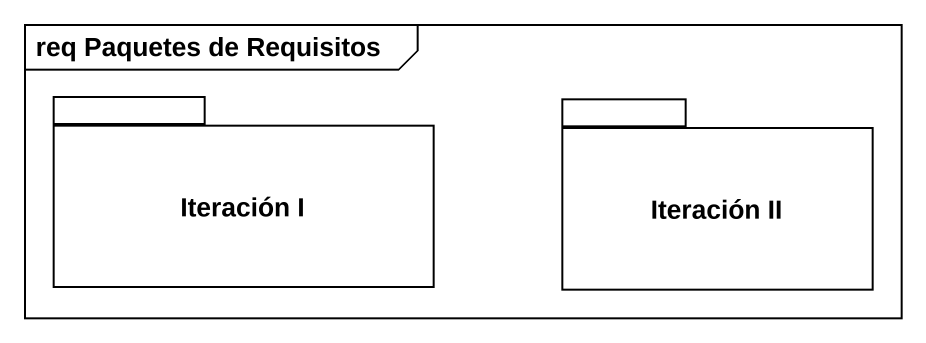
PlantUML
@startuml
mainframe req Paquetes de Requisitos
package "Iteración I" as Iteración_I {
}
package "Iteración II" as Iteración_II {
}
@enduml
